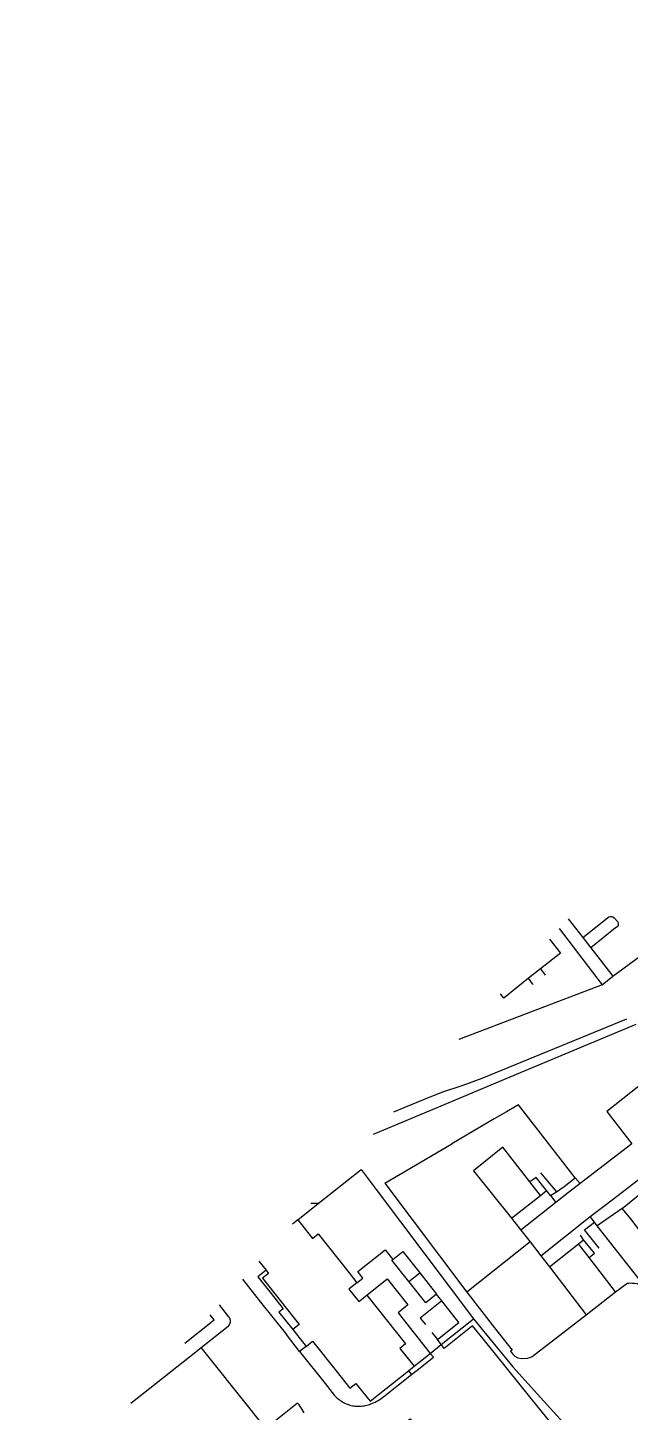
# Model space of a CAD drawing. Header units: millimetres. Extents: x 111502 to 977541, y 8702 to 1044108.
# Drawn here: x 486593.5 to 486680.7, y 236818.5 to 237018.8 of the extents above; entities that cross this region are included whole.
import ezdxf

# ---------------------------------------------------------------- set-up
doc = ezdxf.new("R2010")
doc.units = ezdxf.units.MM
doc.header["$LTSCALE"] = 0.25
doc.linetypes.add('DASHED2', pattern=[9.525, 6.35, -3.175])
doc.layers.add('E HVSS As Laid HV', color=10, linetype='Continuous')
doc.layers.add('X HVSS Site Background', color=8, linetype='Continuous')

# ---------------------------------------------------------------- blocks, each defined once
blk = doc.blocks.new('OS MAP 060722')
at = {"layer": 'X HVSS Site Background'}
for points in [[(-2138.87, -2236.39), (-2136.73, -2239.11)], [(-2136.73, -2239.11), (-2132.98, -2236.11), (-2132.73, -2236.06), (-2132.53, -2236.06), (-2132.38, -2236.11), (-2132.18, -2236.26), (-2131.68, -2236.86), (-2131.63, -2237.11), (-2131.63, -2237.36), (-2131.78, -2237.56), (-2131.98, -2237.71), (-2135.58, -2240.61)], [(-2141.54, -2239.34), (-2139.98, -2241.36), (-2142.88, -2243.66)], [(-2140.16, -2237.82), (-2133.93, -2245.96)], [(-2136.73, -2239.11), (-2135.58, -2240.61)], [(-2135.58, -2240.61), (-2132.38, -2244.71)], [(-2132.38, -2244.71), (-2128.58, -2241.91), (-2128.43, -2241.91), (-2128.28, -2241.86), (-2128.08, -2241.91), (-2127.88, -2242.01), (-2127.38, -2242.71), (-2127.33, -2242.91), (-2127.28, -2243.06), (-2127.33, -2243.26), (-2127.43, -2243.41), (-2128.68, -2244.41), (-2124.33, -2250.06), (-2122.68, -2252.16), (-2119.39, -2256.32), (-2118.88, -2256.96)], [(-2144.58, -2245.01), (-2148.18, -2247.86), (-2148.67, -2247.24)], [(-2142.88, -2243.66), (-2144.58, -2245.01)], [(-2143.93, -2245.93), (-2144.02, -2245.8), (-2144.58, -2245.01)], [(-2142.88, -2243.66), (-2142.18, -2244.56)], [(-2133.93, -2245.96), (-2132.38, -2244.71)], [(-2133.93, -2245.96), (-2154.67, -2253.88)], [(-2164.11, -2264.32), (-2162.63, -2263.71), (-2159.68, -2262.51), (-2157.13, -2261.46), (-2154.23, -2260.51), (-2151.33, -2259.46), (-2130.38, -2250.86)], [(-2167.03, -2267.55), (-2154.58, -2262.36), (-2147.83, -2259.51), (-2129.03, -2251.66)], [(-2118.88, -2256.96), (-2120.13, -2258.06), (-2118.58, -2260.11), (-2121.73, -2262.66), (-2125.38, -2258.06), (-2133.28, -2264.26), (-2129.63, -2268.96), (-2137.14, -2274.72)], [(-2137.82, -2273.86), (-2146.05, -2263.3), (-2147.78, -2264.31), (-2149.55, -2265.35), (-2155.71, -2268.96)], [(-2135.68, -2279.46), (-2132.28, -2276.91), (-2127.23, -2273.01), (-2112.93, -2261.81)], [(-2165.43, -2274.66), (-2155.71, -2268.96)], [(-2144.43, -2274.46), (-2148.33, -2269.46), (-2152.58, -2272.86)], [(-2175.04, -2277.59), (-2168.85, -2272.67), (-2166.66, -2275.58), (-2152.56, -2294.3)], [(-2152.58, -2272.86), (-2147.08, -2279.71)], [(-2142.88, -2273.16), (-2140.53, -2275.91)], [(-2165.43, -2274.66), (-2153.53, -2290.41)], [(-2143.48, -2273.81), (-2144.43, -2274.46)], [(-2142.88, -2276.41), (-2144.43, -2274.46)], [(-2141.98, -2275.71), (-2143.48, -2273.81)], [(-2137.14, -2274.72), (-2138.83, -2276.01), (-2140.62, -2277.43)], [(-2140.53, -2275.91), (-2139.43, -2275.11), (-2137.82, -2273.86)], [(-2137.82, -2273.86), (-2137.14, -2274.72)], [(-2178.01, -2279.95), (-2175.04, -2277.59)], [(-2175.04, -2277.59), (-2176.12, -2277.61)], [(-2147.08, -2279.71), (-2142.88, -2276.41)], [(-2140.62, -2277.43), (-2145.73, -2281.46)], [(-2142.88, -2276.41), (-2141.98, -2275.71)], [(-2141.43, -2276.41), (-2141.98, -2275.71)], [(-2141.43, -2276.41), (-2140.53, -2275.91)], [(-2141.43, -2276.41), (-2140.62, -2277.43)], [(-2131.03, -2278.31), (-2128.41, -2276.18)], [(-2142.83, -2285.16), (-2135.68, -2279.46)], [(-2135.03, -2280.31), (-2135.68, -2279.46)], [(-2131.03, -2278.31), (-2134.64, -2280.81)], [(-2127.48, -2282.91), (-2129.73, -2279.86), (-2131.03, -2278.31)], [(-2178.01, -2279.95), (-2178.8, -2280.58)], [(-2178.01, -2279.95), (-2175.86, -2282.65), (-2175.05, -2282), (-2170.58, -2287.63), (-2169.45, -2289.05)], [(-2147.08, -2279.71), (-2145.73, -2281.46)], [(-2145.73, -2281.46), (-2144.38, -2283.16)], [(-2134.38, -2284.06), (-2136.48, -2281.41), (-2135.03, -2280.31)], [(-2134.64, -2280.81), (-2135.03, -2280.31)], [(-2127.53, -2289.91), (-2134.64, -2280.81)], [(-2144.38, -2283.16), (-2153.53, -2290.41)], [(-2144.38, -2283.16), (-2142.83, -2285.16)], [(-2141.58, -2286.76), (-2137.38, -2283.41)], [(-2137.38, -2283.41), (-2136.63, -2282.86)], [(-2135.83, -2285.41), (-2137.38, -2283.41)], [(-2136.63, -2282.86), (-2137.08, -2282.16)], [(-2135.03, -2284.76), (-2136.63, -2282.86)], [(-2169.45, -2289.05), (-2168.59, -2288.37), (-2169.33, -2287.43), (-2165.34, -2284.27), (-2164.23, -2285.67)], [(-2164.23, -2285.67), (-2162.82, -2284.55), (-2160.36, -2287.64)], [(-2142.83, -2285.16), (-2141.58, -2286.76)], [(-2135.83, -2285.41), (-2135.03, -2284.76)], [(-2131.98, -2290.36), (-2135.83, -2285.41)], [(-2182.6, -2287.24), (-2183.79, -2288.19), (-2181.85, -2290.63)], [(-2183.64, -2285.93), (-2182.6, -2287.24)], [(-2182.6, -2287.24), (-2182.23, -2287.71), (-2183.11, -2288.41), (-2177.81, -2295.08), (-2178.75, -2295.83)], [(-2161.93, -2288.88), (-2164.39, -2285.79), (-2164.23, -2285.67)], [(-2161.93, -2288.88), (-2160.36, -2287.64)], [(-2160.36, -2287.64), (-2157.91, -2290.73)], [(-2141.58, -2286.76), (-2136.23, -2293.71)], [(-2186.02, -2288.56), (-2183.4, -2291.86)], [(-2169.45, -2289.05), (-2170.63, -2289.98), (-2169.19, -2291.79), (-2168.02, -2290.85)], [(-2168.02, -2290.85), (-2165.08, -2288.51), (-2162.09, -2292.27), (-2163.49, -2293.39), (-2158.82, -2299.27)], [(-2157.91, -2290.73), (-2159.47, -2291.98), (-2161.93, -2288.88)], [(-2131.98, -2290.36), (-2130.38, -2289.16), (-2130.28, -2289.11), (-2130.08, -2289.11), (-2129.78, -2289.06), (-2129.53, -2289.11), (-2129.23, -2289.11), (-2128.93, -2289.16), (-2128.58, -2289.31), (-2128.28, -2289.46), (-2127.93, -2289.71), (-2127.53, -2289.91)], [(-2181.85, -2290.63), (-2180.11, -2292.82), (-2180.74, -2293.32), (-2178.75, -2295.83)], [(-2168.02, -2290.85), (-2162.42, -2297.9), (-2163.23, -2298.55), (-2161.61, -2300.59), (-2161.17, -2301.14)], [(-2157.16, -2291.67), (-2157.91, -2290.73)], [(-2153.53, -2290.41), (-2149.53, -2295.56), (-2146.98, -2298.81), (-2147.23, -2298.96), (-2146.93, -2299.36), (-2146.58, -2299.66), (-2146.13, -2299.91), (-2145.63, -2300.01), (-2144.73, -2299.96), (-2144.43, -2299.86), (-2144.08, -2299.71), (-2136.23, -2293.71)], [(-2136.23, -2293.71), (-2131.98, -2290.36)], [(-2192.01, -2298.43), (-2188.11, -2295.35), (-2188.08, -2295.32), (-2188.05, -2295.29), (-2188.02, -2295.27), (-2187.99, -2295.23), (-2187.97, -2295.2), (-2187.94, -2295.17), (-2187.92, -2295.14), (-2187.9, -2295.1), (-2187.88, -2295.06), (-2187.86, -2295.03), (-2187.84, -2294.99), (-2187.82, -2294.95), (-2187.81, -2294.91), (-2187.8, -2294.87), (-2187.79, -2294.83), (-2187.78, -2294.79), (-2187.77, -2294.75), (-2187.76, -2294.71), (-2187.76, -2294.65), (-2187.76, -2294.61), (-2187.76, -2294.57), (-2187.76, -2294.53), (-2187.77, -2294.49), (-2187.77, -2294.44), (-2187.78, -2294.4), (-2187.79, -2294.36), (-2187.8, -2294.32), (-2187.82, -2294.29), (-2187.83, -2294.25), (-2187.85, -2294.21), (-2187.87, -2294.17), (-2187.89, -2294.13), (-2187.91, -2294.1), (-2187.93, -2294.06), (-2187.95, -2294.03), (-2187.98, -2294), (-2188, -2293.97), (-2188.04, -2293.93), (-2189.36, -2292.26)], [(-2183.4, -2291.86), (-2179.67, -2296.56)], [(-2157.16, -2291.67), (-2160.29, -2294.16), (-2159.54, -2295.1)], [(-2157.8, -2297.29), (-2154.67, -2294.8), (-2157.16, -2291.67)], [(-2194.36, -2297.79), (-2190.11, -2294.44), (-2190.68, -2293.72)], [(-2164.44, -2310.85), (-2161.73, -2308.74), (-2151.94, -2321.03), (-2139.67, -2311.41), (-2144.2, -2305.8), (-2151.17, -2297.17), (-2152.69, -2295.29), (-2156.8, -2298.56), (-2157.23, -2298.01)], [(-2157.23, -2298.01), (-2152.56, -2294.3)], [(-2152.56, -2294.3), (-2150.63, -2296.64), (-2146.86, -2301.2), (-2142.84, -2305.65), (-2137.66, -2311.38), (-2152.12, -2326.48)], [(-2177.74, -2298.99), (-2179.67, -2296.56)], [(-2178.75, -2295.83), (-2176.82, -2298.26)], [(-2176.82, -2298.26), (-2175.88, -2297.51), (-2172.45, -2301.82), (-2170.47, -2304.31), (-2169.6, -2303.61), (-2167.97, -2305.66), (-2167.53, -2306.21), (-2161.99, -2301.79)], [(-2158.61, -2296.27), (-2157.8, -2297.29)], [(-2157.23, -2298.01), (-2157.8, -2297.29)], [(-2177.11, -2307.86), (-2177.24, -2307.62), (-2177.37, -2307.39), (-2177.51, -2307.16), (-2177.67, -2306.94), (-2177.83, -2306.73), (-2178.04, -2306.47), (-2182.64, -2310.12), (-2190.28, -2300.58), (-2192.01, -2298.43)], [(-2202.21, -2306.48), (-2192.79, -2299.05), (-2192.01, -2298.43)], [(-2176.82, -2298.26), (-2177.74, -2298.99)], [(-2177.74, -2298.99), (-2174.06, -2303.62), (-2173.01, -2304.94), (-2172.84, -2305.17), (-2172.72, -2305.31), (-2172.59, -2305.46), (-2172.45, -2305.59), (-2172.31, -2305.73), (-2172.17, -2305.85), (-2172.01, -2305.97), (-2171.86, -2306.08), (-2171.7, -2306.19), (-2171.53, -2306.29), (-2171.37, -2306.38), (-2171.19, -2306.47), (-2171.02, -2306.55), (-2170.84, -2306.62), (-2170.66, -2306.69), (-2170.47, -2306.75), (-2170.29, -2306.8), (-2170.1, -2306.84), (-2169.91, -2306.87), (-2169.72, -2306.9), (-2169.35, -2306.92), (-2169.16, -2306.92), (-2168.97, -2306.91), (-2168.78, -2306.9), (-2168.58, -2306.87), (-2168.39, -2306.84), (-2168.21, -2306.8), (-2168.02, -2306.75), (-2167.83, -2306.7), (-2167.65, -2306.65), (-2167.46, -2306.59), (-2167.29, -2306.52), (-2167.28, -2306.52), (-2167.27, -2306.52), (-2167.03, -2306.42), (-2166.8, -2306.32), (-2166.58, -2306.21), (-2166.36, -2306.08), (-2166.14, -2305.95), (-2165.93, -2305.81), (-2165.73, -2305.67), (-2165.53, -2305.51), (-2161.55, -2302.34)], [(-2161.55, -2302.34), (-2160.73, -2301.69), (-2158.38, -2299.82), (-2158.82, -2299.27)], [(-2161.17, -2301.14), (-2158.82, -2299.27)], [(-2158.82, -2299.27), (-2157.23, -2298.01)], [(-2161.99, -2301.79), (-2161.17, -2301.14)], [(-2161.99, -2301.79), (-2161.55, -2302.34)]]:
    blk.add_lwpolyline(points, dxfattribs=at)

msp = doc.modelspace()

# ---------------------------------------------------------------- linework, layer by layer
at = {"lineweight": 0}
msp.add_circle((488727.82, 239008.33), 11388.42, dxfattribs=at)

# ---------------------------------------------------------------- block references
at = {"layer": 'E HVSS As Laid HV', "linetype": 'DASHED2', "lineweight": 0}
msp.add_blockref('OS MAP 060722', (488810.58, 239126.31), dxfattribs=at)

doc.saveas('drawing.dxf')
